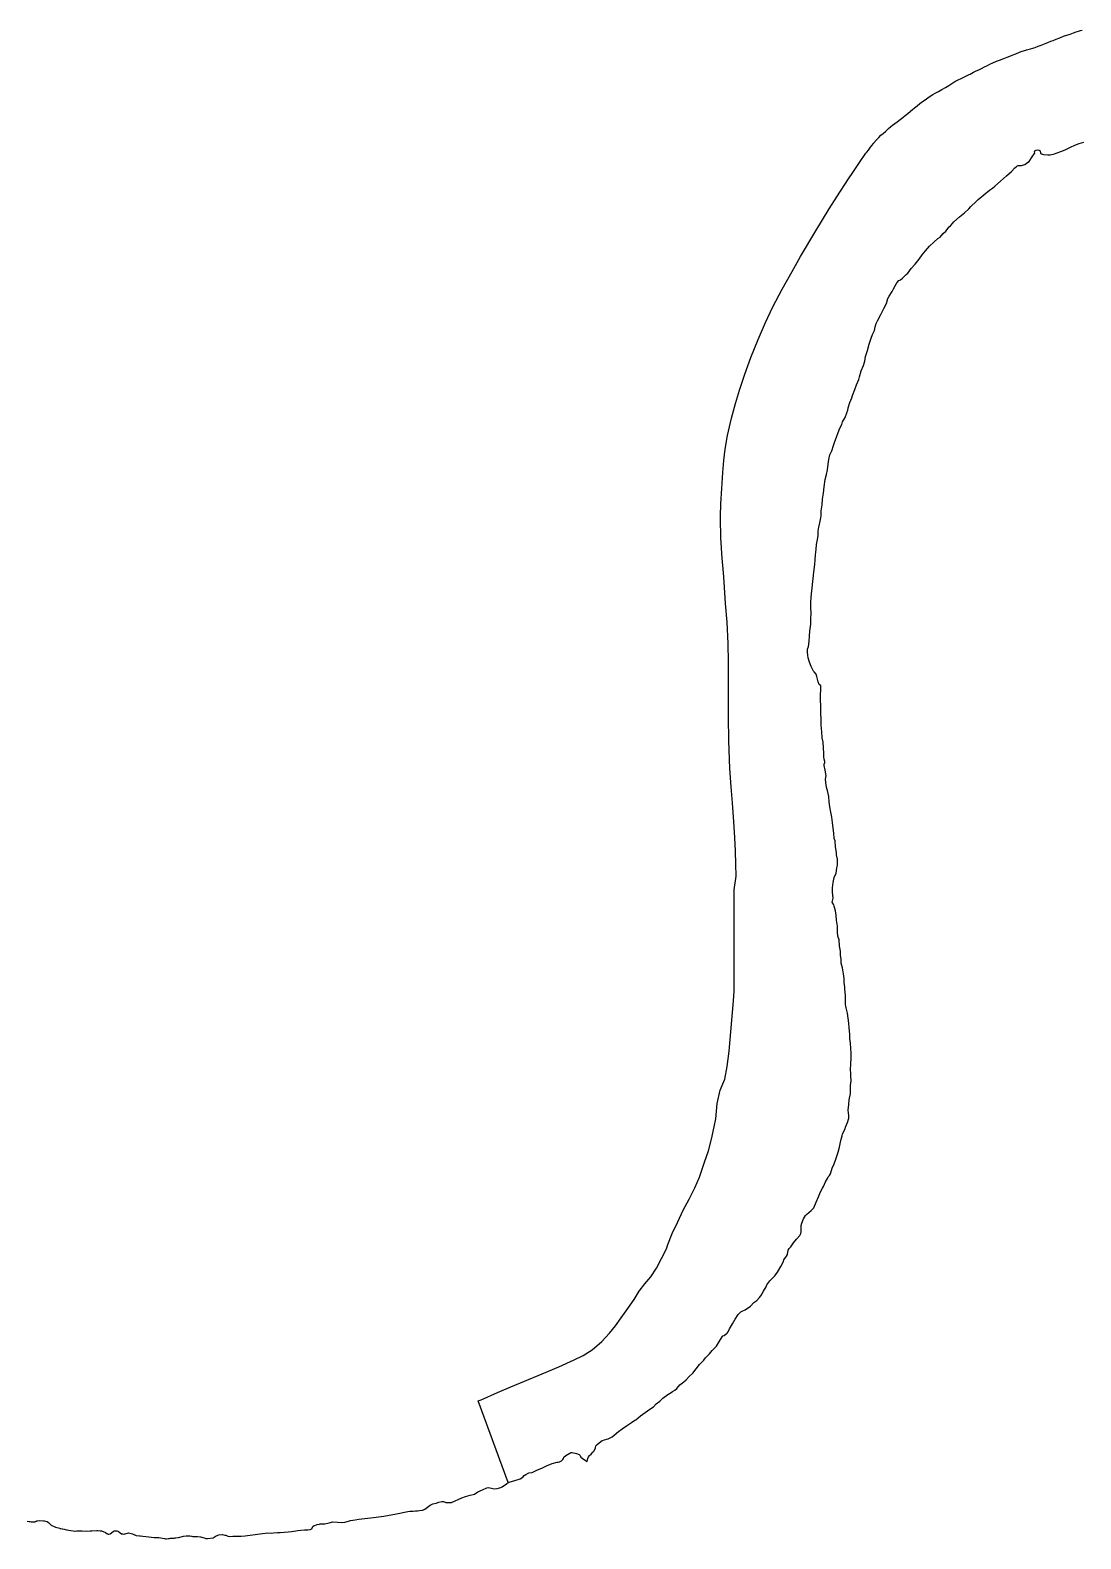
# Model space of a CAD drawing. Header units: inches. Extents: x 11258954 to 11313122, y 3645444 to 3695200.
# Drawn here: x 11303459 to 11305875, y 3668814 to 3672283 of the extents above; entities that cross this region are included whole.
import ezdxf

# ---------------------------------------------------------------- set-up
doc = ezdxf.new("R2010")
doc.units = ezdxf.units.IN
doc.header["$MEASUREMENT"] = 0
for name, color, linetype in [('SchoolBoardDistrict', 253, 'Continuous'), ('SchoolZone_Elementary', 251, 'Continuous'), ('SchoolZone_High', 63, 'Continuous'), ('SchoolZone_Middle', 154, 'Continuous')]:
    doc.layers.add(name, color=color, linetype=linetype)

msp = doc.modelspace()

# ---------------------------------------------------------------- linework, layer by layer
at = {"layer": 'SchoolBoardDistrict'}
msp.add_lwpolyline([(11303452, 3668854.75), (11303461.4635, 3668853.905), (11303464.099, 3668853.6695), (11303466, 3668853.5), (11303470, 3668853.75), (11303474.3255, 3668855.552), (11303476, 3668856.25), (11303480, 3668856.5), (11303480.141, 3668856.488), (11303490.014, 3668855.6655), (11303492, 3668855.5), (11303498, 3668854.25), (11303500.6745, 3668852.467), (11303501, 3668852.25), (11303507, 3668846.25), (11303517, 3668841.5), (11303527, 3668838.75), (11303527.5625, 3668838.625), (11303529.6675, 3668838.2065), (11303537, 3668836.75), (11303542.4195, 3668835.395), (11303547, 3668834.25), (11303558, 3668832.5), (11303562, 3668832), (11303562.208, 3668832.026), (11303566.389, 3668832.5485), (11303566.5775, 3668832.572), (11303570, 3668833), (11303571.312, 3668833), (11303574, 3668833), (11303579, 3668832.5), (11303589, 3668832.25), (11303597, 3668833), (11303601, 3668832.75), (11303612.581, 3668833.3705), (11303615, 3668833.5), (11303620.2025, 3668832.8495), (11303620.7895, 3668832.776), (11303623, 3668832.5), (11303632, 3668829.25), (11303635.469, 3668826.822), (11303637, 3668825.75), (11303638.254, 3668825.541), (11303638.741, 3668825.46), (11303640, 3668825.25), (11303643, 3668826.25), (11303650, 3668831.5), (11303650.9695, 3668831.823), (11303653, 3668832.5), (11303658, 3668832.5), (11303661.0105, 3668831.7475), (11303662, 3668831.5), (11303669, 3668826), (11303671.0765, 3668825.7405), (11303673, 3668825.5), (11303676, 3668825.75), (11303677.8505, 3668826.3155), (11303685, 3668828.5), (11303685.351, 3668828.4025), (11303694, 3668826), (11303699.3035, 3668823.7905), (11303699.3135, 3668823.786), (11303703, 3668822.25), (11303713.0505, 3668821.245), (11303718, 3668820.75), (11303732, 3668819.25), (11303743.9235, 3668817.8745), (11303745, 3668817.75), (11303750.983, 3668817.75), (11303755, 3668817.75), (11303768, 3668815), (11303770.189, 3668814.7265), (11303772, 3668814.5), (11303772.6805, 3668814.602), (11303779.061, 3668815.559), (11303782, 3668816), (11303788, 3668816), (11303790.047, 3668816.256), (11303792.34, 3668816.5425), (11303800, 3668817.5), (11303800.359, 3668817.5825), (11303800.372, 3668817.5855), (11303812, 3668820.25), (11303817.556, 3668821.176), (11303819.0475, 3668821.4245), (11303821, 3668821.75), (11303824.0375, 3668821.598), (11303825.561, 3668821.522), (11303826, 3668821.5), (11303830, 3668820.75), (11303830.8475, 3668820.397), (11303833, 3668819.5), (11303833.7395, 3668819.5165), (11303844, 3668819.75), (11303851, 3668819), (11303852.912, 3668818.4625), (11303859, 3668816.75), (11303863, 3668815.5), (11303867, 3668815), (11303879.95, 3668816.75), (11303882.002, 3668818.327), (11303886.5715, 3668821.677), (11303892.8, 3668823.95), (11303901.5465, 3668824.2), (11303906.517, 3668823.1615), (11303909.176, 3668822.606), (11303913.7285, 3668820.679), (11303917.6795, 3668820.0335), (11303925.138, 3668820.3135), (11303934.2425, 3668820.605), (11303944.591, 3668820.96), (11303953.103, 3668821.4085), (11303993.441, 3668826.827), (11304005.5305, 3668828.17), (11304013.3775, 3668827.8915), (11304018.869, 3668828.553), (11304027.428, 3668828.757), (11304033.954, 3668829.25), (11304052.6555, 3668830.7535), (11304060.049, 3668831.4495), (11304074.789, 3668833.4815), (11304081.7235, 3668834.2115), (11304089.473, 3668834.8395), (11304097.158, 3668834.8325), (11304102.9425, 3668835.6335), (11304106.4655, 3668837.601), (11304109.2975, 3668842.474), (11304111.727, 3668844.882), (11304117.5445, 3668846.803), (11304118.655, 3668847.1545), (11304123.9695, 3668848.563), (11304125.997, 3668848.95), (11304136.4005, 3668849.3395), (11304146.3025, 3668851.188), (11304154.74, 3668853.413), (11304154.839, 3668853.4065), (11304165.8755, 3668852.687), (11304174.424, 3668852.0295), (11304182.6965, 3668853.1125), (11304191.2955, 3668855.4425), (11304195.8, 3668856.8), (11304206.0275, 3668858.3705), (11304214.6925, 3668859.7015), (11304242.0055, 3668862.7615), (11304272.4215, 3668866.3895), (11304301.4985, 3668871.947), (11304327.161, 3668877.394), (11304332.187, 3668878.0405), (11304339.6225, 3668878.407), (11304345, 3668878.75), (11304349.564, 3668879.008), (11304354.537, 3668879.3635), (11304359.503, 3668880.0545), (11304361.953, 3668880.4995), (11304366.6805, 3668882.631), (11304378.752, 3668891.951), (11304381.6085, 3668893.284), (11304384.646, 3668894.7015), (11304392.334, 3668896.7875), (11304398.984, 3668898.534), (11304405.5025, 3668900.1115), (11304409.05, 3668900.65), (11304414.75, 3668898.35), (11304417.4805, 3668898.211), (11304422.437, 3668897.959), (11304427.4905, 3668898.0425), (11304451.8095, 3668909.043), (11304460, 3668911.5), (11304471, 3668914.75), (11304478, 3668916.25), (11304481, 3668917.5), (11304488, 3668922.5), (11304499, 3668927.25), (11304509, 3668931.75), (11304513, 3668932.75), (11304523, 3668930), (11304526, 3668929.5), (11304533, 3668930.25), (11304541, 3668932.75), (11304544, 3668934.25), (11304554, 3668940.75), (11304558, 3668943.75), (11304489.1235, 3669131.4205), (11304495.75, 3669134.375), (11304533.75, 3669150.8125), (11304564, 3669163.6875), (11304596, 3669177.1875), (11304636.125, 3669194.125), (11304674.25, 3669210.3125), (11304709.75, 3669225.8125), (11304730.5, 3669235.6875), (11304751.375, 3669248.6875), (11304773.5, 3669268.25), (11304791.25, 3669287.6875), (11304804.5, 3669304.5625), (11304817.75, 3669322.875), (11304832.875, 3669344.3125), (11304847.625, 3669364.6875), (11304859.5, 3669383.625), (11304872.625, 3669400.5), (11304886.375, 3669416.8125), (11304898.875, 3669436.5), (11304921.875, 3669481.5625), (11304925.375, 3669491.5), (11304935, 3669516.1875), (11304948.5, 3669542.9375), (11304960.75, 3669570.25), (11304973.875, 3669595.75), (11304987.125, 3669621.8125), (11304998, 3669645.875), (11305009.75, 3669680.75), (11305018.875, 3669706.875), (11305025.25, 3669733), (11305031.625, 3669761.625), (11305035.25, 3669780.3125), (11305039, 3669815.25), (11305045.625, 3669846), (11305056.25, 3669871), (11305061.625, 3669900.4375), (11305066.375, 3669935.5), (11305076.375, 3670051.375), (11305077.5, 3670073.75), (11305078, 3670099.75), (11305077.5, 3670161.75), (11305077.5, 3670202.8125), (11305077.5, 3670234.625), (11305077.5, 3670272.1875), (11305077.5, 3670306.875), (11305082.125, 3670337.9375), (11305081.375, 3670365.8125), (11305080.5, 3670395.125), (11305079.125, 3670426.625), (11305077, 3670463.25), (11305073.75, 3670506.625), (11305070.625, 3670543.4375), (11305068.125, 3670585.9375), (11305065.75, 3670648.875), (11305064.5, 3670704.0625), (11305064.375, 3670755.625), (11305064.75, 3670791.625), (11305064.75, 3670830.0625), (11305063.75, 3670873.3125), (11305061.25, 3670922.0625), (11305058, 3670965), (11305054.375, 3671015), (11305052.9065, 3671035.5), (11305050.5, 3671069), (11305047.375, 3671115.75), (11305046.125, 3671160.3125), (11305046.244, 3671165.6615), (11305046.875, 3671194.0625), (11305049, 3671229.4375), (11305051.875, 3671266.375), (11305054.125, 3671293.9375), (11305057, 3671320.125), (11305062.5, 3671351.0625), (11305071.625, 3671391.1875), (11305080.5, 3671424.6875), (11305089.75, 3671455.5), (11305101.875, 3671491.875), (11305116.125, 3671530.5), (11305133, 3671571.8125), (11305150.125, 3671611.1875), (11305166.875, 3671646.75), (11305188.375, 3671687.6875), (11305210.75, 3671728.25), (11305230.5, 3671762.6875), (11305265.455, 3671821.515), (11305296.2495, 3671872.0385), (11305313.75, 3671899.625), (11305340.875, 3671941.1875), (11305350.8445, 3671956.068), (11305366.25, 3671979.0625), (11305380.5, 3672000), (11305382.5625, 3672002.3125), (11305386.6565, 3672007.375), (11305389.7815, 3672012.125), (11305393.6875, 3672017.125), (11305398.808, 3672023.599), (11305399.125, 3672024), (11305405.1875, 3672031.125), (11305410.3125, 3672036.5625), (11305415.2815, 3672041.3125), (11305420.1875, 3672045.6875), (11305426.3125, 3672051.125), (11305432.719, 3672056.8125), (11305438, 3672061.3125), (11305442.0625, 3672064.5), (11305447.1565, 3672068.5), (11305452.594, 3672072.6875), (11305459.094, 3672077.8125), (11305465.1875, 3672082.5625), (11305471, 3672087.125), (11305476.9375, 3672091.6875), (11305483.094, 3672096.5), (11305488, 3672100.5), (11305491.915, 3672103.848), (11305492.5315, 3672104.375), (11305498.25, 3672109.1875), (11305504.4065, 3672114.125), (11305510.7815, 3672118.875), (11305516.9065, 3672123.1875), (11305522.8125, 3672127.125), (11305528.6875, 3672131.0625), (11305534.875, 3672135.1875), (11305540.219, 3672138.5), (11305547.1565, 3672142.25), (11305555.4065, 3672146.6875), (11305563.8125, 3672151.5), (11305571.125, 3672156.1875), (11305578.094, 3672160.8125), (11305585.219, 3672165.125), (11305592.4375, 3672168.8125), (11305599.844, 3672172.25), (11305605.8125, 3672174.9375), (11305612.1875, 3672178.0625), (11305617.987, 3672181.0665), (11305620.0315, 3672182.125), (11305628.219, 3672186.3125), (11305634.4065, 3672189.25), (11305640.375, 3672192), (11305646.4065, 3672194.9375), (11305653.25, 3672198.5625), (11305659.9375, 3672202.1875), (11305665.219, 3672204.9375), (11305672.0625, 3672207.9375), (11305680.9065, 3672211.5625), (11305690.219, 3672215.125), (11305699.1565, 3672218.5), (11305707.6875, 3672221.6875), (11305716.625, 3672225.3125), (11305725.25, 3672229), (11305733.4375, 3672232.5), (11305740.0315, 3672234.9375), (11305748.4375, 3672237.3125), (11305749.888, 3672237.7135), (11305759.0625, 3672240.25), (11305769.8125, 3672243.5), (11305776.9375, 3672246), (11305783.844, 3672248.6875), (11305791.4375, 3672251.6875), (11305799.0315, 3672254.6875), (11305805.9375, 3672257.4375), (11305811.219, 3672259.5), (11305817.7815, 3672262.125), (11305826.375, 3672265.5), (11305835.219, 3672268.9375), (11305842.625, 3672271.6875), (11305849.875, 3672274.1875), (11305858.0315, 3672276.9375), (11305864.219, 3672279), (11305869.7815, 3672280.75), (11305873.625, 3672281.9375), (11305877.5315, 3672283.0625)], dxfattribs=at)
at = {"layer": 'SchoolZone_Elementary'}
msp.add_polyline3d([(11303452, 3668854.75, 0), (11303466, 3668853.5, 0), (11303470, 3668853.75, 0), (11303476, 3668856.25, 0), (11303480, 3668856.5, 0), (11303492, 3668855.5, 0), (11303498, 3668854.25, 0), (11303501, 3668852.25, 0), (11303507, 3668846.25, 0), (11303517, 3668841.5, 0), (11303527, 3668838.75, 0), (11303527.5625, 3668838.625, 0), (11303537, 3668836.75, 0), (11303547, 3668834.25, 0), (11303558, 3668832.5, 0), (11303562, 3668832, 0), (11303570, 3668833, 0), (11303574, 3668833, 0), (11303579, 3668832.5, 0), (11303589, 3668832.25, 0), (11303597, 3668833, 0), (11303601, 3668832.75, 0), (11303615, 3668833.5, 0), (11303623, 3668832.5, 0), (11303632, 3668829.25, 0), (11303637, 3668825.75, 0), (11303640, 3668825.25, 0), (11303643, 3668826.25, 0), (11303650, 3668831.5, 0), (11303653, 3668832.5, 0), (11303658, 3668832.5, 0), (11303662, 3668831.5, 0), (11303669, 3668826, 0), (11303673, 3668825.5, 0), (11303676, 3668825.75, 0), (11303685, 3668828.5, 0), (11303694, 3668826, 0), (11303703, 3668822.25, 0), (11303718, 3668820.75, 0), (11303732, 3668819.25, 0), (11303745, 3668817.75, 0), (11303755, 3668817.75, 0), (11303768, 3668815, 0), (11303772, 3668814.5, 0), (11303782, 3668816, 0), (11303788, 3668816, 0), (11303800, 3668817.5, 0), (11303812, 3668820.25, 0), (11303821, 3668821.75, 0), (11303826, 3668821.5, 0), (11303830, 3668820.75, 0), (11303833, 3668819.5, 0), (11303844, 3668819.75, 0), (11303851, 3668819, 0), (11303859, 3668816.75, 0), (11303863, 3668815.5, 0), (11303867, 3668815, 0), (11303879.95, 3668816.75, 0), (11303882.002, 3668818.327, 0), (11303886.5715, 3668821.677, 0), (11303892.8, 3668823.95, 0), (11303901.5465, 3668824.2, 0), (11303906.517, 3668823.1615, 0), (11303909.176, 3668822.606, 0), (11303913.7285, 3668820.679, 0), (11303917.6795, 3668820.0335, 0), (11303925.138, 3668820.3135, 0), (11303934.2425, 3668820.605, 0), (11303944.591, 3668820.96, 0), (11303953.103, 3668821.4085, 0), (11303993.441, 3668826.827, 0), (11304005.5305, 3668828.17, 0), (11304013.3775, 3668827.8915, 0), (11304018.869, 3668828.553, 0), (11304027.428, 3668828.757, 0), (11304033.954, 3668829.25, 0), (11304052.6555, 3668830.7535, 0), (11304060.049, 3668831.4495, 0), (11304074.789, 3668833.4815, 0), (11304081.7235, 3668834.2115, 0), (11304089.473, 3668834.8395, 0), (11304097.158, 3668834.8325, 0), (11304102.9425, 3668835.6335, 0), (11304106.4655, 3668837.601, 0), (11304109.2975, 3668842.474, 0), (11304111.727, 3668844.882, 0), (11304117.5445, 3668846.803, 0), (11304118.655, 3668847.1545, 0), (11304123.9695, 3668848.563, 0), (11304125.997, 3668848.95, 0), (11304136.4005, 3668849.3395, 0), (11304146.3025, 3668851.188, 0), (11304154.74, 3668853.413, 0), (11304165.8755, 3668852.687, 0), (11304174.424, 3668852.0295, 0), (11304182.6965, 3668853.1125, 0), (11304191.2955, 3668855.4425, 0), (11304195.8, 3668856.8, 0), (11304206.0275, 3668858.3705, 0), (11304214.6925, 3668859.7015, 0), (11304242.0055, 3668862.7615, 0), (11304272.4215, 3668866.3895, 0), (11304301.4985, 3668871.947, 0), (11304327.161, 3668877.394, 0), (11304332.187, 3668878.0405, 0), (11304339.6225, 3668878.407, 0), (11304345, 3668878.75, 0), (11304349.564, 3668879.008, 0), (11304354.537, 3668879.3635, 0), (11304359.503, 3668880.0545, 0), (11304361.953, 3668880.4995, 0), (11304366.6805, 3668882.631, 0), (11304378.752, 3668891.951, 0), (11304381.6085, 3668893.284, 0), (11304384.646, 3668894.7015, 0), (11304392.334, 3668896.7875, 0), (11304398.984, 3668898.534, 0), (11304405.5025, 3668900.1115, 0), (11304409.05, 3668900.65, 0), (11304414.75, 3668898.35, 0), (11304417.4805, 3668898.211, 0), (11304422.437, 3668897.959, 0), (11304427.4905, 3668898.0425, 0), (11304451.8095, 3668909.043, 0), (11304460, 3668911.5, 0), (11304471, 3668914.75, 0), (11304478, 3668916.25, 0), (11304481, 3668917.5, 0), (11304488, 3668922.5, 0), (11304499, 3668927.25, 0), (11304509, 3668931.75, 0), (11304513, 3668932.75, 0), (11304523, 3668930, 0), (11304526, 3668929.5, 0), (11304533, 3668930.25, 0), (11304541, 3668932.75, 0), (11304544, 3668934.25, 0), (11304554, 3668940.75, 0), (11304558, 3668943.75, 0), (11304563, 3668945.75, 0), (11304571, 3668947.75, 0), (11304586, 3668952.5, 0), (11304592, 3668956.5, 0), (11304595, 3668960, 0), (11304599, 3668962.5, 0), (11304606, 3668966, 0), (11304613, 3668967.25, 0), (11304624, 3668972, 0), (11304637, 3668977.75, 0), (11304646, 3668982.5, 0), (11304659, 3668987.5, 0), (11304671, 3668990.5, 0), (11304673.125, 3668991, 0), (11304676, 3668991.75, 0), (11304681, 3668993.75, 0), (11304684, 3668996.5, 0), (11304685, 3668999.5, 0), (11304686, 3669002, 0), (11304691, 3669006.25, 0), (11304700, 3669011.5, 0), (11304702, 3669012.75, 0), (11304705, 3669012.75, 0), (11304715, 3669010.75, 0), (11304721, 3669008.5, 0), (11304724, 3669006.25, 0), (11304725, 3669002.25, 0), (11304731, 3668998, 0), (11304740, 3668992.5, 0), (11304741, 3668999, 0), (11304743, 3669003.25, 0), (11304745, 3669006, 0), (11304749, 3669009.5, 0), (11304753, 3669013.5, 0), (11304756, 3669017, 0), (11304759, 3669023.75, 0), (11304760, 3669028, 0), (11304763, 3669031.5, 0), (11304771, 3669038, 0), (11304774, 3669040.75, 0), (11304785, 3669044, 0), (11304788, 3669044.75, 0), (11304797, 3669049, 0), (11304802, 3669052.5, 0), (11304812, 3669061.5, 0), (11304820, 3669067.5, 0), (11304830, 3669074.25, 0), (11304842, 3669082.25, 0), (11304849, 3669087, 0), (11304852, 3669088.25, 0), (11304862, 3669097.25, 0), (11304873, 3669105, 0), (11304884, 3669112.75, 0), (11304892, 3669118.25, 0), (11304898, 3669124.75, 0), (11304907, 3669131.25, 0), (11304914, 3669138.25, 0), (11304925, 3669146.5, 0), (11304933, 3669151, 0), (11304936, 3669153, 0), (11304941, 3669156.25, 0), (11304946, 3669160.5, 0), (11304953, 3669168.25, 0), (11304962, 3669175.75, 0), (11304967, 3669179.75, 0), (11304974, 3669187.75, 0), (11304983, 3669195.75, 0), (11304990, 3669205.25, 0), (11304998, 3669215.5, 0), (11305008, 3669225.5, 0), (11305012, 3669230.75, 0), (11305021, 3669239.5, 0), (11305027, 3669247.25, 0), (11305037, 3669257.75, 0), (11305044, 3669269.25, 0), (11305050, 3669279, 0), (11305052, 3669281, 0), (11305055, 3669282, 0), (11305059, 3669285.75, 0), (11305062, 3669287.5, 0), (11305064, 3669290.25, 0), (11305067, 3669297.5, 0), (11305074, 3669308.5, 0), (11305080, 3669319.5, 0), (11305087, 3669330.25, 0), (11305093, 3669336.25, 0), (11305096, 3669338, 0), (11305103, 3669341.25, 0), (11305115, 3669349.75, 0), (11305123, 3669357.75, 0), (11305130, 3669362.5, 0), (11305136, 3669369.5, 0), (11305139, 3669373.25, 0), (11305145, 3669384, 0), (11305151, 3669393.75, 0), (11305153, 3669398.5, 0), (11305160, 3669407.5, 0), (11305168, 3669416, 0), (11305171, 3669419.5, 0), (11305177, 3669427.5, 0), (11305180, 3669431.5, 0), (11305185, 3669440.75, 0), (11305191, 3669451.75, 0), (11305192, 3669456.25, 0), (11305198, 3669464.75, 0), (11305200, 3669468.5, 0), (11305202, 3669478.25, 0), (11305204, 3669482.25, 0), (11305208, 3669485.75, 0), (11305214, 3669495.25, 0), (11305221, 3669503.25, 0), (11305229, 3669512, 0), (11305231, 3669516.25, 0), (11305232, 3669520.5, 0), (11305232, 3669535.25, 0), (11305233, 3669540.5, 0), (11305237, 3669550, 0), (11305242, 3669557.5, 0), (11305244, 3669560.5, 0), (11305255, 3669569.5, 0), (11305261, 3669575.75, 0), (11305266, 3669588.5, 0), (11305272, 3669600.75, 0), (11305276, 3669612, 0), (11305281, 3669621, 0), (11305283, 3669624.5, 0), (11305288, 3669635.25, 0), (11305292, 3669642.75, 0), (11305294, 3669646.5, 0), (11305297, 3669649.75, 0), (11305299, 3669653.5, 0), (11305303, 3669667, 0), (11305308, 3669676.75, 0), (11305312, 3669689.5, 0), (11305317, 3669703.5, 0), (11305320, 3669715, 0), (11305323, 3669730, 0), (11305326, 3669741.25, 0), (11305327, 3669746, 0), (11305333, 3669757.5, 0), (11305334, 3669761.25, 0), (11305338, 3669771.5, 0), (11305341, 3669782, 0), (11305341, 3669787.5, 0), (11305340, 3669800, 0), (11305341, 3669813, 0), (11305342, 3669823.5, 0), (11305345, 3669838.25, 0), (11305345, 3669849.25, 0), (11305345, 3669856.5, 0), (11305347, 3669867.25, 0), (11305346, 3669878.75, 0), (11305346, 3669885.75, 0), (11305345, 3669892.25, 0), (11305346, 3669907.25, 0), (11305347, 3669919, 0), (11305347, 3669931, 0), (11305346, 3669941.75, 0), (11305345, 3669954, 0), (11305344, 3669964.75, 0), (11305344, 3669974.5, 0), (11305342, 3669989, 0), (11305341, 3670000, 0), (11305340, 3670011.25, 0), (11305338, 3670023.25, 0), (11305335, 3670035.5, 0), (11305334, 3670043, 0), (11305334, 3670055.5, 0), (11305334, 3670064, 0), (11305332, 3670078.25, 0), (11305332, 3670083, 0), (11305331, 3670093.25, 0), (11305331, 3670102.75, 0), (11305329, 3670113.75, 0), (11305327, 3670127.5, 0), (11305324, 3670138.25, 0), (11305324, 3670148, 0), (11305322, 3670155.5, 0), (11305322, 3670165.75, 0), (11305320, 3670177, 0), (11305319, 3670191.5, 0), (11305316, 3670200.25, 0), (11305315, 3670210.25, 0), (11305315, 3670223.25, 0), (11305313, 3670236.5, 0), (11305312, 3670248, 0), (11305311, 3670258.25, 0), (11305308, 3670268.75, 0), (11305307, 3670272.5, 0), (11305303, 3670278, 0), (11305305, 3670287.75, 0), (11305304, 3670301, 0), (11305304, 3670311.25, 0), (11305305, 3670323.25, 0), (11305308, 3670335.25, 0), (11305309, 3670338.5, 0), (11305312, 3670344.25, 0), (11305314, 3670357, 0), (11305315, 3670363.5, 0), (11305315, 3670376.75, 0), (11305313, 3670386.75, 0), (11305313, 3670392.75, 0), (11305311, 3670405.5, 0), (11305310, 3670419, 0), (11305308, 3670424.5, 0), (11305307, 3670437, 0), (11305305, 3670448.75, 0), (11305304, 3670461.25, 0), (11305302, 3670473.75, 0), (11305300, 3670485.5, 0), (11305298, 3670497.25, 0), (11305296, 3670509.25, 0), (11305295, 3670521.25, 0), (11305292, 3670535.25, 0), (11305291, 3670539.25, 0), (11305289, 3670547.25, 0), (11305288, 3670560.75, 0), (11305289, 3670568.5, 0), (11305287, 3670581.75, 0), (11305285, 3670592.25, 0), (11305285, 3670595.75, 0), (11305286, 3670599.25, 0), (11305286, 3670601.75, 0), (11305285, 3670606.75, 0), (11305284, 3670612, 0), (11305284, 3670620.75, 0), (11305283, 3670632.75, 0), (11305282, 3670645.75, 0), (11305280, 3670656.25, 0), (11305279, 3670669.75, 0), (11305278, 3670685.5, 0), (11305278, 3670699, 0), (11305277, 3670712.25, 0), (11305277, 3670728.75, 0), (11305276, 3670743.5, 0), (11305276, 3670754.25, 0), (11305277, 3670767.5, 0), (11305277, 3670776.25, 0), (11305276, 3670776.75, 0), (11305273, 3670778.5, 0), (11305271, 3670784.5, 0), (11305268, 3670796.75, 0), (11305266, 3670802.25, 0), (11305262, 3670807.5, 0), (11305260, 3670809.5, 0), (11305255, 3670820.25, 0), (11305251, 3670829.75, 0), (11305248, 3670840.25, 0), (11305247, 3670846.5, 0), (11305246, 3670853.25, 0), (11305246, 3670859.75, 0), (11305249, 3670866.25, 0), (11305250, 3670877.75, 0), (11305251, 3670889.5, 0), (11305252, 3670901.25, 0), (11305253, 3670911.75, 0), (11305254, 3670917.25, 0), (11305254, 3670929, 0), (11305255, 3670942.5, 0), (11305254, 3670956, 0), (11305254, 3670967.25, 0), (11305255, 3670979.75, 0), (11305260.625, 3671036.8125, 0), (11305263, 3671054.25, 0), (11305264, 3671065, 0), (11305265, 3671076.75, 0), (11305266, 3671089.25, 0), (11305267, 3671100.25, 0), (11305269, 3671112, 0), (11305271, 3671120.25, 0), (11305271, 3671130.5, 0), (11305272, 3671136.5, 0), (11305274, 3671147, 0), (11305275, 3671150.25, 0), (11305277, 3671161.5, 0), (11305278, 3671166.5, 0), (11305278, 3671178, 0), (11305280, 3671191.5, 0), (11305281, 3671205, 0), (11305283, 3671218.75, 0), (11305285, 3671233.5, 0), (11305287, 3671250.25, 0), (11305290, 3671261.25, 0), (11305292, 3671272, 0), (11305294, 3671285.25, 0), (11305295, 3671295.75, 0), (11305298, 3671307, 0), (11305302, 3671316.25, 0), (11305306, 3671328, 0), (11305309, 3671337.75, 0), (11305313, 3671347.5, 0), (11305317, 3671357.75, 0), (11305321, 3671368, 0), (11305325, 3671376.5, 0), (11305327, 3671382.75, 0), (11305333, 3671392.75, 0), (11305337, 3671403.25, 0), (11305339, 3671409.25, 0), (11305340, 3671414.5, 0), (11305344, 3671426.75, 0), (11305348, 3671437.5, 0), (11305350, 3671443.25, 0), (11305355, 3671457, 0), (11305359, 3671467.5, 0), (11305364, 3671479.75, 0), (11305366, 3671485.75, 0), (11305370, 3671499.5, 0), (11305375, 3671511.75, 0), (11305378, 3671522.25, 0), (11305380, 3671532.75, 0), (11305384, 3671546.25, 0), (11305388, 3671561.5, 0), (11305393, 3671575.25, 0), (11305396, 3671583.25, 0), (11305400, 3671592.5, 0), (11305402, 3671601.25, 0), (11305404, 3671608.5, 0), (11305407, 3671615, 0), (11305415, 3671629.5, 0), (11305422, 3671643.5, 0), (11305428, 3671654.5, 0), (11305431, 3671666.25, 0), (11305434, 3671671.75, 0), (11305441, 3671682.5, 0), (11305444, 3671688.75, 0), (11305452, 3671702.5, 0), (11305456, 3671707.25, 0), (11305460, 3671709.25, 0), (11305465, 3671712.75, 0), (11305473, 3671721.25, 0), (11305477, 3671724.75, 0), (11305481, 3671729.5, 0), (11305485, 3671735.25, 0), (11305494, 3671745.25, 0), (11305503, 3671756.75, 0), (11305510, 3671766.25, 0), (11305518, 3671775.5, 0), (11305527, 3671786.25, 0), (11305537, 3671796, 0), (11305546, 3671804, 0), (11305551, 3671807, 0), (11305558, 3671815.75, 0), (11305564, 3671821.25, 0), (11305572, 3671831, 0), (11305575, 3671833.25, 0), (11305583, 3671842.25, 0), (11305596, 3671853.75, 0), (11305607, 3671863, 0), (11305617, 3671872.25, 0), (11305622, 3671877.75, 0), (11305634, 3671889, 0), (11305639, 3671894, 0), (11305652, 3671904.25, 0), (11305665, 3671915.5, 0), (11305672, 3671919.75, 0), (11305677, 3671924.5, 0), (11305690, 3671936.25, 0), (11305704, 3671948, 0), (11305715, 3671958.5, 0), (11305723, 3671966.25, 0), (11305726, 3671969, 0), (11305728, 3671970.75, 0), (11305731, 3671971.75, 0), (11305738, 3671971.75, 0), (11305746, 3671974.25, 0), (11305752, 3671978.5, 0), (11305756, 3671981.5, 0), (11305763, 3671991.75, 0), (11305768, 3671999.25, 0), (11305769, 3672000, 0), (11305768, 3672003.25, 0), (11305769, 3672005.5, 0), (11305772, 3672007, 0), (11305775, 3672007.75, 0), (11305779, 3672007.5, 0), (11305781, 3672005.75, 0), (11305782, 3672000, 0), (11305784, 3671999, 0), (11305789, 3671997.25, 0), (11305799, 3671996.25, 0), (11305804, 3671996.5, 0), (11305814, 3671998.75, 0), (11305818, 3672000, 0), (11305831, 3672004.75, 0), (11305840, 3672009, 0), (11305851, 3672013.75, 0), (11305861, 3672018.5, 0), (11305871, 3672022.75, 0), (11305882, 3672025.5, 0)], dxfattribs=at)
at = {"layer": 'SchoolZone_High'}
msp.add_polyline3d([(11303452, 3668854.75, 0), (11303466, 3668853.5, 0), (11303470, 3668853.75, 0), (11303476, 3668856.25, 0), (11303480, 3668856.5, 0), (11303492, 3668855.5, 0), (11303498, 3668854.25, 0), (11303501, 3668852.25, 0), (11303507, 3668846.25, 0), (11303517, 3668841.5, 0), (11303527, 3668838.75, 0), (11303527.5625, 3668838.625, 0), (11303537, 3668836.75, 0), (11303547, 3668834.25, 0), (11303558, 3668832.5, 0), (11303562, 3668832, 0), (11303570, 3668833, 0), (11303574, 3668833, 0), (11303579, 3668832.5, 0), (11303589, 3668832.25, 0), (11303597, 3668833, 0), (11303601, 3668832.75, 0), (11303615, 3668833.5, 0), (11303623, 3668832.5, 0), (11303632, 3668829.25, 0), (11303637, 3668825.75, 0), (11303640, 3668825.25, 0), (11303643, 3668826.25, 0), (11303650, 3668831.5, 0), (11303653, 3668832.5, 0), (11303658, 3668832.5, 0), (11303662, 3668831.5, 0), (11303669, 3668826, 0), (11303673, 3668825.5, 0), (11303676, 3668825.75, 0), (11303685, 3668828.5, 0), (11303694, 3668826, 0), (11303703, 3668822.25, 0), (11303718, 3668820.75, 0), (11303732, 3668819.25, 0), (11303745, 3668817.75, 0), (11303755, 3668817.75, 0), (11303768, 3668815, 0), (11303772, 3668814.5, 0), (11303782, 3668816, 0), (11303788, 3668816, 0), (11303800, 3668817.5, 0), (11303812, 3668820.25, 0), (11303821, 3668821.75, 0), (11303826, 3668821.5, 0), (11303830, 3668820.75, 0), (11303833, 3668819.5, 0), (11303844, 3668819.75, 0), (11303851, 3668819, 0), (11303859, 3668816.75, 0), (11303863, 3668815.5, 0), (11303867, 3668815, 0), (11303879.95, 3668816.75, 0), (11303882.002, 3668818.327, 0), (11303886.5715, 3668821.677, 0), (11303892.8, 3668823.95, 0), (11303901.5465, 3668824.2, 0), (11303906.517, 3668823.1615, 0), (11303909.176, 3668822.606, 0), (11303913.7285, 3668820.679, 0), (11303917.6795, 3668820.0335, 0), (11303925.138, 3668820.3135, 0), (11303934.2425, 3668820.605, 0), (11303944.591, 3668820.96, 0), (11303953.103, 3668821.4085, 0), (11303993.441, 3668826.827, 0), (11304005.5305, 3668828.17, 0), (11304013.3775, 3668827.8915, 0), (11304018.869, 3668828.553, 0), (11304027.428, 3668828.757, 0), (11304033.954, 3668829.25, 0), (11304052.6555, 3668830.7535, 0), (11304060.049, 3668831.4495, 0), (11304074.789, 3668833.4815, 0), (11304081.7235, 3668834.2115, 0), (11304089.473, 3668834.8395, 0), (11304097.158, 3668834.8325, 0), (11304102.9425, 3668835.6335, 0), (11304106.4655, 3668837.601, 0), (11304109.2975, 3668842.474, 0), (11304111.727, 3668844.882, 0), (11304117.5445, 3668846.803, 0), (11304118.655, 3668847.1545, 0), (11304123.9695, 3668848.563, 0), (11304125.997, 3668848.95, 0), (11304136.4005, 3668849.3395, 0), (11304146.3025, 3668851.188, 0), (11304154.74, 3668853.413, 0), (11304165.8755, 3668852.687, 0), (11304174.424, 3668852.0295, 0), (11304182.6965, 3668853.1125, 0), (11304191.2955, 3668855.4425, 0), (11304195.8, 3668856.8, 0), (11304206.0275, 3668858.3705, 0), (11304214.6925, 3668859.7015, 0), (11304242.0055, 3668862.7615, 0), (11304272.4215, 3668866.3895, 0), (11304301.4985, 3668871.947, 0), (11304327.161, 3668877.394, 0), (11304332.187, 3668878.0405, 0), (11304339.6225, 3668878.407, 0), (11304345, 3668878.75, 0), (11304349.564, 3668879.008, 0), (11304354.537, 3668879.3635, 0), (11304359.503, 3668880.0545, 0), (11304361.953, 3668880.4995, 0), (11304366.6805, 3668882.631, 0), (11304378.752, 3668891.951, 0), (11304381.6085, 3668893.284, 0), (11304384.646, 3668894.7015, 0), (11304392.334, 3668896.7875, 0), (11304398.984, 3668898.534, 0), (11304405.5025, 3668900.1115, 0), (11304409.05, 3668900.65, 0), (11304414.75, 3668898.35, 0), (11304417.4805, 3668898.211, 0), (11304422.437, 3668897.959, 0), (11304427.4905, 3668898.0425, 0), (11304451.8095, 3668909.043, 0), (11304460, 3668911.5, 0), (11304471, 3668914.75, 0), (11304478, 3668916.25, 0), (11304481, 3668917.5, 0), (11304488, 3668922.5, 0), (11304499, 3668927.25, 0), (11304509, 3668931.75, 0), (11304513, 3668932.75, 0), (11304523, 3668930, 0), (11304526, 3668929.5, 0), (11304533, 3668930.25, 0), (11304541, 3668932.75, 0), (11304544, 3668934.25, 0), (11304554, 3668940.75, 0), (11304558, 3668943.75, 0), (11304489.1235, 3669131.42, 0), (11304495.75, 3669134.375, 0), (11304533.75, 3669150.8125, 0), (11304564, 3669163.6875, 0), (11304596, 3669177.1875, 0), (11304636.125, 3669194.125, 0), (11304674.25, 3669210.3125, 0), (11304709.75, 3669225.8125, 0), (11304730.5, 3669235.6875, 0), (11304751.375, 3669248.6875, 0), (11304773.5, 3669268.25, 0), (11304791.25, 3669287.6875, 0), (11304804.5, 3669304.5625, 0), (11304817.75, 3669322.875, 0), (11304832.875, 3669344.3125, 0), (11304847.625, 3669364.6875, 0), (11304859.5, 3669383.625, 0), (11304872.625, 3669400.5, 0), (11304886.375, 3669416.8125, 0), (11304898.875, 3669436.5, 0), (11304921.875, 3669481.5625, 0), (11304925.375, 3669491.5, 0), (11304935, 3669516.1875, 0), (11304948.5, 3669542.9375, 0), (11304960.75, 3669570.25, 0), (11304973.875, 3669595.75, 0), (11304987.125, 3669621.8125, 0), (11304998, 3669645.875, 0), (11305009.75, 3669680.75, 0), (11305018.875, 3669706.875, 0), (11305025.25, 3669733, 0), (11305031.625, 3669761.625, 0), (11305035.25, 3669780.3125, 0), (11305039, 3669815.25, 0), (11305045.625, 3669846, 0), (11305056.25, 3669871, 0), (11305061.625, 3669900.4375, 0), (11305066.375, 3669935.5, 0), (11305076.375, 3670051.375, 0), (11305077.5, 3670073.75, 0), (11305078, 3670099.75, 0), (11305077.5, 3670161.75, 0), (11305077.5, 3670202.8125, 0), (11305077.5, 3670234.625, 0), (11305077.5, 3670272.1875, 0), (11305077.5, 3670306.875, 0), (11305082.125, 3670337.9375, 0), (11305081.375, 3670365.8125, 0), (11305080.5, 3670395.125, 0), (11305079.125, 3670426.625, 0), (11305077, 3670463.25, 0), (11305073.75, 3670506.625, 0), (11305070.625, 3670543.4375, 0), (11305068.125, 3670585.9375, 0), (11305065.75, 3670648.875, 0), (11305064.5, 3670704.0625, 0), (11305064.375, 3670755.625, 0), (11305064.75, 3670791.625, 0), (11305064.75, 3670830.0625, 0), (11305063.75, 3670873.3125, 0), (11305061.25, 3670922.0625, 0), (11305058, 3670965, 0), (11305054.375, 3671015, 0), (11305052.9065, 3671035.5, 0), (11305050.5, 3671069, 0), (11305047.375, 3671115.75, 0), (11305046.125, 3671160.3125, 0), (11305046.244, 3671165.6615, 0), (11305046.875, 3671194.0625, 0), (11305049, 3671229.4375, 0), (11305051.875, 3671266.375, 0), (11305054.125, 3671293.9375, 0), (11305057, 3671320.125, 0), (11305062.5, 3671351.0625, 0), (11305071.625, 3671391.1875, 0), (11305080.5, 3671424.6875, 0), (11305089.75, 3671455.5, 0), (11305101.875, 3671491.875, 0), (11305116.125, 3671530.5, 0), (11305133, 3671571.8125, 0), (11305150.125, 3671611.1875, 0), (11305166.875, 3671646.75, 0), (11305188.375, 3671687.6875, 0), (11305210.75, 3671728.25, 0), (11305230.5, 3671762.6875, 0), (11305265.455, 3671821.515, 0), (11305296.2495, 3671872.0385, 0), (11305313.75, 3671899.625, 0), (11305340.875, 3671941.1875, 0), (11305350.8445, 3671956.068, 0), (11305366.25, 3671979.0625, 0), (11305380.5, 3672000, 0), (11305382.5625, 3672002.3125, 0), (11305386.6565, 3672007.375, 0), (11305389.7815, 3672012.125, 0), (11305393.6875, 3672017.125, 0), (11305398.808, 3672023.599, 0), (11305399.125, 3672024, 0), (11305405.1875, 3672031.125, 0), (11305410.3125, 3672036.5625, 0), (11305415.2815, 3672041.3125, 0), (11305420.1875, 3672045.6875, 0), (11305426.3125, 3672051.125, 0), (11305432.719, 3672056.8125, 0), (11305438, 3672061.3125, 0), (11305442.0625, 3672064.5, 0), (11305447.1565, 3672068.5, 0), (11305452.594, 3672072.6875, 0), (11305459.094, 3672077.8125, 0), (11305465.1875, 3672082.5625, 0), (11305471, 3672087.125, 0), (11305476.9375, 3672091.6875, 0), (11305483.094, 3672096.5, 0), (11305488, 3672100.5, 0), (11305491.915, 3672103.848, 0), (11305492.5315, 3672104.375, 0), (11305498.25, 3672109.1875, 0), (11305504.4065, 3672114.125, 0), (11305510.7815, 3672118.875, 0), (11305516.9065, 3672123.1875, 0), (11305522.8125, 3672127.125, 0), (11305528.6875, 3672131.0625, 0), (11305534.875, 3672135.1875, 0), (11305540.219, 3672138.5, 0), (11305547.1565, 3672142.25, 0), (11305555.4065, 3672146.6875, 0), (11305563.8125, 3672151.5, 0), (11305571.125, 3672156.1875, 0), (11305578.094, 3672160.8125, 0), (11305585.219, 3672165.125, 0), (11305592.4375, 3672168.8125, 0), (11305599.844, 3672172.25, 0), (11305605.8125, 3672174.9375, 0), (11305612.1875, 3672178.0625, 0), (11305617.987, 3672181.0665, 0), (11305620.0315, 3672182.125, 0), (11305628.219, 3672186.3125, 0), (11305634.4065, 3672189.25, 0), (11305640.375, 3672192, 0), (11305646.4065, 3672194.9375, 0), (11305653.25, 3672198.5625, 0), (11305659.9375, 3672202.1875, 0), (11305665.219, 3672204.9375, 0), (11305672.0625, 3672207.9375, 0), (11305680.9065, 3672211.5625, 0), (11305690.219, 3672215.125, 0), (11305699.1565, 3672218.5, 0), (11305707.6875, 3672221.6875, 0), (11305716.625, 3672225.3125, 0), (11305725.25, 3672229, 0), (11305733.4375, 3672232.5, 0), (11305740.0315, 3672234.9375, 0), (11305748.4375, 3672237.3125, 0), (11305749.888, 3672237.7135, 0), (11305759.0625, 3672240.25, 0), (11305769.8125, 3672243.5, 0), (11305776.9375, 3672246, 0), (11305783.844, 3672248.6875, 0), (11305791.4375, 3672251.6875, 0), (11305799.0315, 3672254.6875, 0), (11305805.9375, 3672257.4375, 0), (11305811.219, 3672259.5, 0), (11305817.7815, 3672262.125, 0), (11305826.375, 3672265.5, 0), (11305835.219, 3672268.9375, 0), (11305842.625, 3672271.6875, 0), (11305849.875, 3672274.1875, 0), (11305858.0315, 3672276.9375, 0), (11305864.219, 3672279, 0), (11305869.7815, 3672280.75, 0), (11305873.625, 3672281.9375, 0), (11305877.5315, 3672283.0625, 0)], dxfattribs=at)
at = {"layer": 'SchoolZone_Middle'}
msp.add_polyline3d([(11303452, 3668854.75, 0), (11303466, 3668853.5, 0), (11303470, 3668853.75, 0), (11303476, 3668856.25, 0), (11303480, 3668856.5, 0), (11303492, 3668855.5, 0), (11303498, 3668854.25, 0), (11303501, 3668852.25, 0), (11303507, 3668846.25, 0), (11303517, 3668841.5, 0), (11303527, 3668838.75, 0), (11303527.5625, 3668838.625, 0), (11303537, 3668836.75, 0), (11303547, 3668834.25, 0), (11303558, 3668832.5, 0), (11303562, 3668832, 0), (11303570, 3668833, 0), (11303574, 3668833, 0), (11303579, 3668832.5, 0), (11303589, 3668832.25, 0), (11303597, 3668833, 0), (11303601, 3668832.75, 0), (11303615, 3668833.5, 0), (11303623, 3668832.5, 0), (11303632, 3668829.25, 0), (11303637, 3668825.75, 0), (11303640, 3668825.25, 0), (11303643, 3668826.25, 0), (11303650, 3668831.5, 0), (11303653, 3668832.5, 0), (11303658, 3668832.5, 0), (11303662, 3668831.5, 0), (11303669, 3668826, 0), (11303673, 3668825.5, 0), (11303676, 3668825.75, 0), (11303685, 3668828.5, 0), (11303694, 3668826, 0), (11303703, 3668822.25, 0), (11303718, 3668820.75, 0), (11303732, 3668819.25, 0), (11303745, 3668817.75, 0), (11303755, 3668817.75, 0), (11303768, 3668815, 0), (11303772, 3668814.5, 0), (11303782, 3668816, 0), (11303788, 3668816, 0), (11303800, 3668817.5, 0), (11303812, 3668820.25, 0), (11303821, 3668821.75, 0), (11303826, 3668821.5, 0), (11303830, 3668820.75, 0), (11303833, 3668819.5, 0), (11303844, 3668819.75, 0), (11303851, 3668819, 0), (11303859, 3668816.75, 0), (11303863, 3668815.5, 0), (11303867, 3668815, 0), (11303879.95, 3668816.75, 0), (11303882.002, 3668818.327, 0), (11303886.5715, 3668821.677, 0), (11303892.8, 3668823.95, 0), (11303901.5465, 3668824.2, 0), (11303906.517, 3668823.1615, 0), (11303909.176, 3668822.606, 0), (11303913.7285, 3668820.679, 0), (11303917.6795, 3668820.0335, 0), (11303925.138, 3668820.3135, 0), (11303934.2425, 3668820.605, 0), (11303944.591, 3668820.96, 0), (11303953.103, 3668821.4085, 0), (11303993.441, 3668826.827, 0), (11304005.5305, 3668828.17, 0), (11304013.3775, 3668827.8915, 0), (11304018.869, 3668828.553, 0), (11304027.428, 3668828.757, 0), (11304033.954, 3668829.25, 0), (11304052.6555, 3668830.7535, 0), (11304060.049, 3668831.4495, 0), (11304074.789, 3668833.4815, 0), (11304081.7235, 3668834.2115, 0), (11304089.473, 3668834.8395, 0), (11304097.158, 3668834.8325, 0), (11304102.9425, 3668835.6335, 0), (11304106.4655, 3668837.601, 0), (11304109.2975, 3668842.474, 0), (11304111.727, 3668844.882, 0), (11304117.5445, 3668846.803, 0), (11304118.655, 3668847.1545, 0), (11304123.9695, 3668848.563, 0), (11304125.997, 3668848.95, 0), (11304136.4005, 3668849.3395, 0), (11304146.3025, 3668851.188, 0), (11304154.74, 3668853.413, 0), (11304165.8755, 3668852.687, 0), (11304174.424, 3668852.0295, 0), (11304182.6965, 3668853.1125, 0), (11304191.2955, 3668855.4425, 0), (11304195.8, 3668856.8, 0), (11304206.0275, 3668858.3705, 0), (11304214.6925, 3668859.7015, 0), (11304242.0055, 3668862.7615, 0), (11304272.4215, 3668866.3895, 0), (11304301.4985, 3668871.947, 0), (11304327.161, 3668877.394, 0), (11304332.187, 3668878.0405, 0), (11304339.6225, 3668878.407, 0), (11304345, 3668878.75, 0), (11304349.564, 3668879.008, 0), (11304354.537, 3668879.3635, 0), (11304359.503, 3668880.0545, 0), (11304361.953, 3668880.4995, 0), (11304366.6805, 3668882.631, 0), (11304378.752, 3668891.951, 0), (11304381.6085, 3668893.284, 0), (11304384.646, 3668894.7015, 0), (11304392.334, 3668896.7875, 0), (11304398.984, 3668898.534, 0), (11304405.5025, 3668900.1115, 0), (11304409.05, 3668900.65, 0), (11304414.75, 3668898.35, 0), (11304417.4805, 3668898.211, 0), (11304422.437, 3668897.959, 0), (11304427.4905, 3668898.0425, 0), (11304451.8095, 3668909.043, 0), (11304460, 3668911.5, 0), (11304471, 3668914.75, 0), (11304478, 3668916.25, 0), (11304481, 3668917.5, 0), (11304488, 3668922.5, 0), (11304499, 3668927.25, 0), (11304509, 3668931.75, 0), (11304513, 3668932.75, 0), (11304523, 3668930, 0), (11304526, 3668929.5, 0), (11304533, 3668930.25, 0), (11304541, 3668932.75, 0), (11304544, 3668934.25, 0), (11304554, 3668940.75, 0), (11304558, 3668943.75, 0), (11304489.1235, 3669131.42, 0), (11304495.75, 3669134.375, 0), (11304533.75, 3669150.8125, 0), (11304564, 3669163.6875, 0), (11304596, 3669177.1875, 0), (11304636.125, 3669194.125, 0), (11304674.25, 3669210.3125, 0), (11304709.75, 3669225.8125, 0), (11304730.5, 3669235.6875, 0), (11304751.375, 3669248.6875, 0), (11304773.5, 3669268.25, 0), (11304791.25, 3669287.6875, 0), (11304804.5, 3669304.5625, 0), (11304817.75, 3669322.875, 0), (11304832.875, 3669344.3125, 0), (11304847.625, 3669364.6875, 0), (11304859.5, 3669383.625, 0), (11304872.625, 3669400.5, 0), (11304886.375, 3669416.8125, 0), (11304898.875, 3669436.5, 0), (11304921.875, 3669481.5625, 0), (11304925.375, 3669491.5, 0), (11304935, 3669516.1875, 0), (11304948.5, 3669542.9375, 0), (11304960.75, 3669570.25, 0), (11304973.875, 3669595.75, 0), (11304987.125, 3669621.8125, 0), (11304998, 3669645.875, 0), (11305009.75, 3669680.75, 0), (11305018.875, 3669706.875, 0), (11305025.25, 3669733, 0), (11305031.625, 3669761.625, 0), (11305035.25, 3669780.3125, 0), (11305039, 3669815.25, 0), (11305045.625, 3669846, 0), (11305056.25, 3669871, 0), (11305061.625, 3669900.4375, 0), (11305066.375, 3669935.5, 0), (11305076.375, 3670051.375, 0), (11305077.5, 3670073.75, 0), (11305078, 3670099.75, 0), (11305077.5, 3670161.75, 0), (11305077.5, 3670202.8125, 0), (11305077.5, 3670234.625, 0), (11305077.5, 3670272.1875, 0), (11305077.5, 3670306.875, 0), (11305082.125, 3670337.9375, 0), (11305081.375, 3670365.8125, 0), (11305080.5, 3670395.125, 0), (11305079.125, 3670426.625, 0), (11305077, 3670463.25, 0), (11305073.75, 3670506.625, 0), (11305070.625, 3670543.4375, 0), (11305068.125, 3670585.9375, 0), (11305065.75, 3670648.875, 0), (11305064.5, 3670704.0625, 0), (11305064.375, 3670755.625, 0), (11305064.75, 3670791.625, 0), (11305064.75, 3670830.0625, 0), (11305063.75, 3670873.3125, 0), (11305061.25, 3670922.0625, 0), (11305058, 3670965, 0), (11305054.375, 3671015, 0), (11305052.9065, 3671035.5, 0), (11305050.5, 3671069, 0), (11305047.375, 3671115.75, 0), (11305046.125, 3671160.3125, 0), (11305046.244, 3671165.6615, 0), (11305046.875, 3671194.0625, 0), (11305049, 3671229.4375, 0), (11305051.875, 3671266.375, 0), (11305054.125, 3671293.9375, 0), (11305057, 3671320.125, 0), (11305062.5, 3671351.0625, 0), (11305071.625, 3671391.1875, 0), (11305080.5, 3671424.6875, 0), (11305089.75, 3671455.5, 0), (11305101.875, 3671491.875, 0), (11305116.125, 3671530.5, 0), (11305133, 3671571.8125, 0), (11305150.125, 3671611.1875, 0), (11305166.875, 3671646.75, 0), (11305188.375, 3671687.6875, 0), (11305210.75, 3671728.25, 0), (11305230.5, 3671762.6875, 0), (11305265.455, 3671821.515, 0), (11305296.2495, 3671872.0385, 0), (11305313.75, 3671899.625, 0), (11305340.875, 3671941.1875, 0), (11305350.8445, 3671956.068, 0), (11305366.25, 3671979.0625, 0), (11305380.5, 3672000, 0), (11305382.5625, 3672002.3125, 0), (11305386.6565, 3672007.375, 0), (11305389.7815, 3672012.125, 0), (11305393.6875, 3672017.125, 0), (11305398.808, 3672023.599, 0), (11305399.125, 3672024, 0), (11305405.1875, 3672031.125, 0), (11305410.3125, 3672036.5625, 0), (11305415.2815, 3672041.3125, 0), (11305420.1875, 3672045.6875, 0), (11305426.3125, 3672051.125, 0), (11305432.719, 3672056.8125, 0), (11305438, 3672061.3125, 0), (11305442.0625, 3672064.5, 0), (11305447.1565, 3672068.5, 0), (11305452.594, 3672072.6875, 0), (11305459.094, 3672077.8125, 0), (11305465.1875, 3672082.5625, 0), (11305471, 3672087.125, 0), (11305476.9375, 3672091.6875, 0), (11305483.094, 3672096.5, 0), (11305488, 3672100.5, 0), (11305491.915, 3672103.848, 0), (11305492.5315, 3672104.375, 0), (11305498.25, 3672109.1875, 0), (11305504.4065, 3672114.125, 0), (11305510.7815, 3672118.875, 0), (11305516.9065, 3672123.1875, 0), (11305522.8125, 3672127.125, 0), (11305528.6875, 3672131.0625, 0), (11305534.875, 3672135.1875, 0), (11305540.219, 3672138.5, 0), (11305547.1565, 3672142.25, 0), (11305555.4065, 3672146.6875, 0), (11305563.8125, 3672151.5, 0), (11305571.125, 3672156.1875, 0), (11305578.094, 3672160.8125, 0), (11305585.219, 3672165.125, 0), (11305592.4375, 3672168.8125, 0), (11305599.844, 3672172.25, 0), (11305605.8125, 3672174.9375, 0), (11305612.1875, 3672178.0625, 0), (11305617.987, 3672181.0665, 0), (11305620.0315, 3672182.125, 0), (11305628.219, 3672186.3125, 0), (11305634.4065, 3672189.25, 0), (11305640.375, 3672192, 0), (11305646.4065, 3672194.9375, 0), (11305653.25, 3672198.5625, 0), (11305659.9375, 3672202.1875, 0), (11305665.219, 3672204.9375, 0), (11305672.0625, 3672207.9375, 0), (11305680.9065, 3672211.5625, 0), (11305690.219, 3672215.125, 0), (11305699.1565, 3672218.5, 0), (11305707.6875, 3672221.6875, 0), (11305716.625, 3672225.3125, 0), (11305725.25, 3672229, 0), (11305733.4375, 3672232.5, 0), (11305740.0315, 3672234.9375, 0), (11305748.4375, 3672237.3125, 0), (11305749.888, 3672237.7135, 0), (11305759.0625, 3672240.25, 0), (11305769.8125, 3672243.5, 0), (11305776.9375, 3672246, 0), (11305783.844, 3672248.6875, 0), (11305791.4375, 3672251.6875, 0), (11305799.0315, 3672254.6875, 0), (11305805.9375, 3672257.4375, 0), (11305811.219, 3672259.5, 0), (11305817.7815, 3672262.125, 0), (11305826.375, 3672265.5, 0), (11305835.219, 3672268.9375, 0), (11305842.625, 3672271.6875, 0), (11305849.875, 3672274.1875, 0), (11305858.0315, 3672276.9375, 0), (11305864.219, 3672279, 0), (11305869.7815, 3672280.75, 0), (11305873.625, 3672281.9375, 0), (11305877.5315, 3672283.0625, 0)], dxfattribs=at)

doc.saveas('drawing.dxf')
